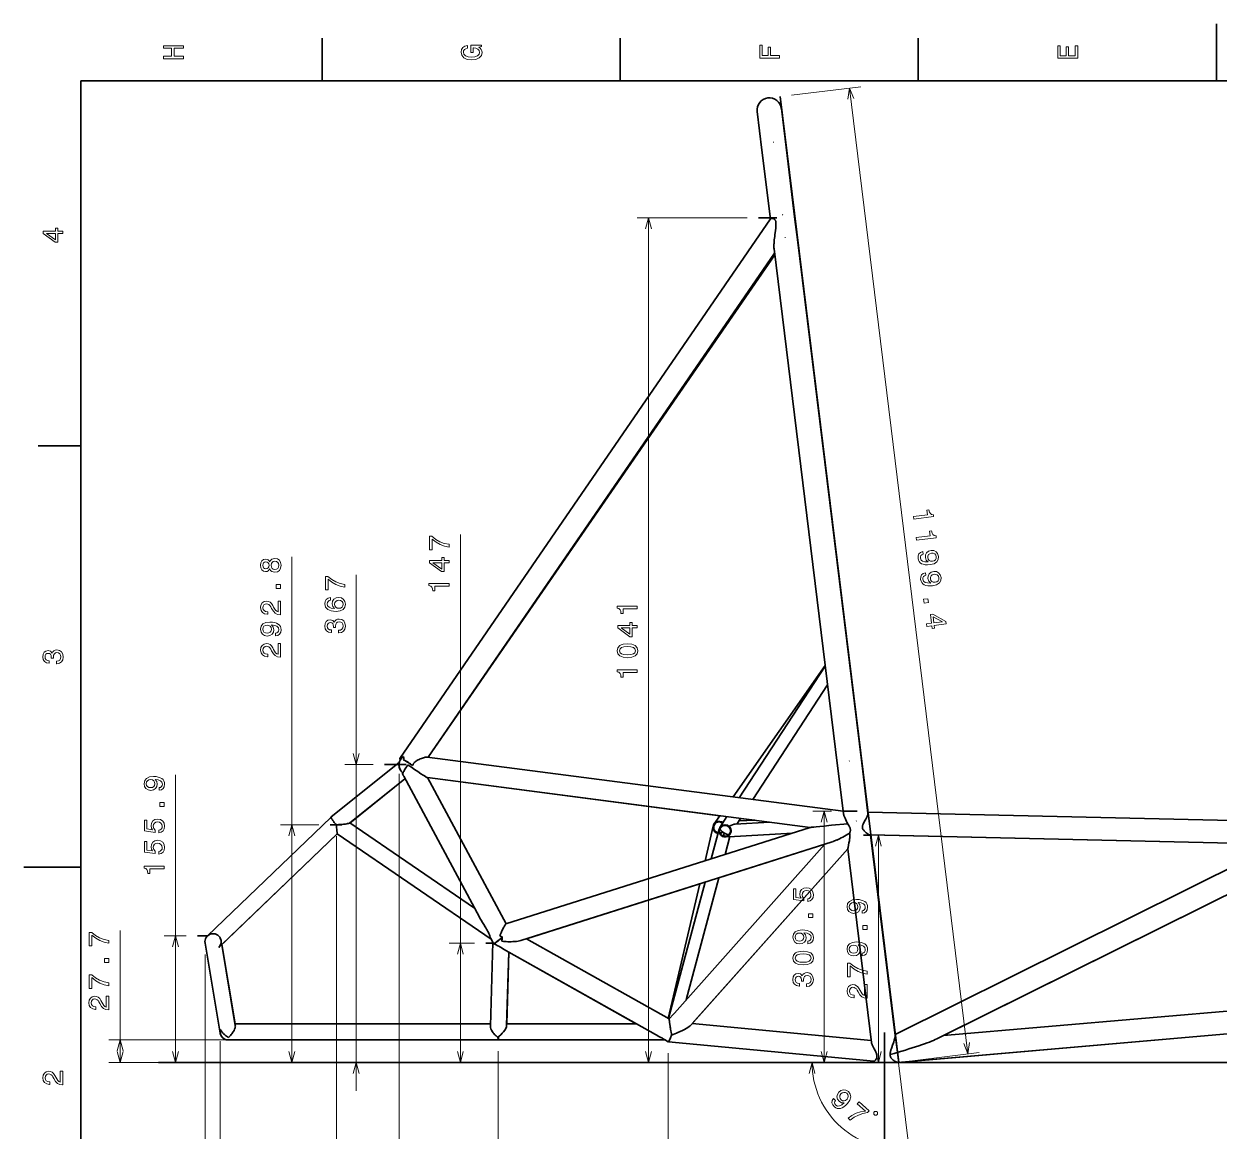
# Model space of a CAD drawing. Extents: x 0 to 420, y 0 to 297.
# Drawn here: x 0 to 210.5, y 102 to 297 of the extents above; entities that cross this region are included whole.
import ezdxf

# ---------------------------------------------------------------- set-up
doc = ezdxf.new("R2010")
doc.units = 0

msp = doc.modelspace()

# ---------------------------------------------------------------- linework, layer by layer
at = {"color": 7, "lineweight": 35, "ltscale": 0.25}
for p, q in [((210, 287), (210, 297)), ((10, 148.5), (0, 148.5))]:
    msp.add_line(p, q, dxfattribs=at)
at = {"color": 7, "lineweight": 35, "ltscale": 0.1875}
for p, q in [((52.5, 287), (52.5, 294.5)), ((105, 287), (105, 294.5)), ((157.5, 287), (157.5, 294.5)), ((10, 222.7), (2.5, 222.7))]:
    msp.add_line(p, q, dxfattribs=at)
at = {"color": 7, "lineweight": 35}
for p, q in [((410, 287), (10, 287)), ((10, 287), (10, 10)), ((154.06, 114.13), (133.17, 284.2)), ((131.49, 262.67), (66.2, 167.64)), ((136.22, 259.04), (147.54, 166.88)), ((147.54, 166.88), (136.22, 259.04)), ((143.29, 166.36), (132.11, 257.4)), ((132.2, 256.63), (71.21, 167.87)), ((132.24, 256.34), (71.21, 167.87)), ((141.12, 184.02), (124.88, 160.87)), ((125.99, 160.73), (141.13, 183.92)), ((128.35, 160.42), (141.53, 180.62)), ((144.27, 158.35), (71.02, 167.89)), ((80.21, 139.72), (66.88, 164.53)), ((138.47, 155.5), (71.05, 164.29)), ((122.57, 157.57), (71.06, 164.29)), ((71.06, 164.29), (84.91, 138.52)), ((84.91, 138.52), (71.06, 164.29)), ((228.04, 156.4), (148.61, 158.19)), ((54.04, 157.26), (32.32, 136.4)), ((79.36, 141.31), (57.42, 156.32)), ((55.18, 154.39), (34.3, 134.34)), ((55.18, 154.39), (34.84, 134.87)), ((55.18, 154.4), (82.3, 135.83)), ((82.3, 135.83), (55.18, 154.4)), ((84.89, 138.52), (138.48, 155.5)), ((221.96, 152.54), (149.01, 154.18)), ((149.1, 154.18), (153.41, 119.06)), ((153.43, 118.86), (149.1, 154.18)), ((220.81, 152.56), (149.1, 154.18)), ((87.49, 135.59), (142.37, 152.99)), ((114.58, 122.82), (141.04, 152.57)), ((117.47, 120.7), (145.08, 151.74)), ((145.08, 151.74), (117.7, 120.96)), ((149.27, 117.64), (145.08, 151.74)), ((220.81, 152.56), (153.41, 119.06)), ((228.57, 151.95), (160.9, 118.32)), ((228.55, 151.94), (161.96, 118.84)), ((119.01, 145.59), (88.5, 135.91)), ((119.01, 145.59), (113.47, 121.87)), ((119.95, 145.88), (113.54, 121.84)), ((122.38, 146.65), (116.63, 125.13)), ((113.62, 121.79), (88.5, 135.91)), ((111.21, 119.05), (84.49, 134.07)), ((85.39, 133.57), (107.84, 120.94)), ((253.08, 126.72), (161.96, 118.84)), ((255.21, 122.89), (153.91, 114.13)), ((255.02, 122.87), (154.01, 114.14)), ((37.18, 120.94), (82.17, 120.94)), ((107.84, 120.94), (85.02, 120.94)), ((117.7, 120.96), (149.23, 117.97)), ((35.97, 118.09), (83.55, 118.09)), ((35.97, 118.09), (83.55, 118.09)), ((112.92, 118.09), (83.55, 118.09)), ((112.92, 118.09), (83.55, 118.09)), ((151.56, 119.41), (151.56, 35.19)), ((149.67, 114.34), (113.49, 117.77)), ((113.49, 117.77), (149.7, 114.33)), ((23.69, 114.13), (375.36, 114.13))]:
    msp.add_line(p, q, dxfattribs=at)
at = {"color": 7, "lineweight": 13, "ltscale": 0.307494}
msp.add_line((135.16, 284.44), (147.37, 285.94), dxfattribs=at)
at = {"color": 7, "lineweight": 13}
for p, q in [((145.38, 285.7), (166.26, 115.63)), ((110, 114.13), (110, 262.84)), ((76.87, 114.13), (76.87, 207.07)), ((47.19, 114.13), (47.19, 203.18)), ((58.53, 109.13), (58.53, 200.01)), ((26.68, 114.13), (26.68, 164.78)), ((66.11, 164.95), (66.11, 68.46)), ((140.94, 114.13), (140.94, 158.35)), ((55.03, 153.98), (55.03, 58.14)), ((150.48, 114.13), (150.48, 154.12)), ((31.9, 133.14), (31.9, 35.01)), ((34.59, 117.89), (34.59, 47.78)), ((83.55, 116.09), (83.55, 80.58)), ((113.47, 115.78), (113.47, 92.58))]:
    msp.add_line(p, q, dxfattribs=at)
at = {"color": 7, "lineweight": 35, "ltscale": 0.170907}
msp.add_line((133.39, 282.1), (134.22, 275.32), dxfattribs=at)
at = {"color": 7, "lineweight": 35, "ltscale": 0.17091}
msp.add_line((133.39, 282.1), (134.22, 275.32), dxfattribs=at)
at = {"color": 7, "lineweight": 35, "ltscale": 0.170912}
msp.add_line((129.14, 281.58), (129.97, 274.79), dxfattribs=at)
at = {"color": 7, "lineweight": 35, "ltscale": 0.306524}
msp.add_line((131.46, 262.63), (129.97, 274.79), dxfattribs=at)
at = {"color": 7, "lineweight": 35, "ltscale": 0.321428}
msp.add_line((134.22, 275.32), (135.79, 262.56), dxfattribs=at)
at = {"color": 7, "lineweight": 35, "ltscale": 0.321431}
msp.add_line((135.79, 262.56), (134.22, 275.32), dxfattribs=at)
at = {"color": 7, "lineweight": 13, "ltscale": 0.4846}
msp.add_line((127.39, 262.84), (108, 262.84), dxfattribs=at)
at = {"color": 7, "lineweight": 35, "ltscale": 0.079953}
msp.add_line((132.58, 262.84), (129.39, 262.84), dxfattribs=at)
at = {"color": 7, "lineweight": 35, "ltscale": 0.088469}
msp.add_line((135.79, 262.56), (136.22, 259.04), dxfattribs=at)
at = {"color": 7, "lineweight": 35, "ltscale": 0.088466}
msp.add_line((136.22, 259.04), (135.79, 262.56), dxfattribs=at)
at = {"color": 7, "lineweight": 13, "ltscale": 0.001799}
msp.add_line((134.1, 259.37), (134.02, 259.36), dxfattribs=at)
at = {"color": 7, "lineweight": 35, "ltscale": 9.93727e-05}
msp.add_line((136.22, 259.04), (136.22, 259.05), dxfattribs=at)
at = {"color": 7, "lineweight": 35, "ltscale": 9.97556e-05}
msp.add_line((136.22, 259.04), (136.22, 259.04), dxfattribs=at)
at = {"color": 7, "lineweight": 35, "ltscale": 0.383907}
msp.add_line((54.13, 157.35), (66.11, 166.95), dxfattribs=at)
at = {"color": 7, "lineweight": 13, "ltscale": 0.124325}
msp.add_line((61.5, 166.56), (56.53, 166.56), dxfattribs=at)
at = {"color": 7, "lineweight": 35, "ltscale": 0.095051}
msp.add_line((63.5, 166.56), (67.3, 166.56), dxfattribs=at)
at = {"color": 7, "lineweight": 35, "ltscale": 0.001038}
msp.add_line((67.59, 166.51), (67.57, 166.47), dxfattribs=at)
at = {"color": 7, "lineweight": 35, "ltscale": 0.000968329}
msp.add_line((67.61, 166.54), (67.59, 166.51), dxfattribs=at)
at = {"color": 7, "lineweight": 35, "ltscale": 0.001889}
msp.add_line((67.61, 166.54), (67.68, 166.5), dxfattribs=at)
at = {"color": 7, "lineweight": 35, "ltscale": 0.000299945}
msp.add_line((68.49, 166.39), (68.48, 166.39), dxfattribs=at)
at = {"color": 7, "lineweight": 35, "ltscale": 0.000132319}
msp.add_line((68.49, 166.39), (68.49, 166.39), dxfattribs=at)
at = {"color": 7, "lineweight": 35, "ltscale": 9.96483e-05}
msp.add_line((143.29, 166.36), (143.29, 166.35), dxfattribs=at)
at = {"color": 7, "lineweight": 35, "ltscale": 0.21206}
msp.add_line((144.32, 157.94), (143.29, 166.36), dxfattribs=at)
at = {"color": 7, "lineweight": 13, "ltscale": 0.0018}
msp.add_line((145.41, 167.21), (145.34, 167.2), dxfattribs=at)
at = {"color": 7, "lineweight": 35, "ltscale": 9.93763e-05}
msp.add_line((147.54, 166.87), (147.54, 166.88), dxfattribs=at)
at = {"color": 7, "lineweight": 35, "ltscale": 0.218908}
msp.add_line((147.54, 166.88), (148.61, 158.19), dxfattribs=at)
at = {"color": 7, "lineweight": 35, "ltscale": 0.223467}
msp.add_line((148.63, 158.01), (147.54, 166.88), dxfattribs=at)
at = {"color": 7, "lineweight": 35, "ltscale": 0.312024}
msp.add_line((57.38, 156.28), (67.11, 164.09), dxfattribs=at)
at = {"color": 7, "lineweight": 35, "ltscale": 0.310583}
msp.add_line((67.11, 164.09), (57.42, 156.32), dxfattribs=at)
at = {"color": 7, "lineweight": 13, "ltscale": 0.082087}
msp.add_line((142.22, 158.35), (138.94, 158.35), dxfattribs=at)
at = {"color": 7, "lineweight": 35, "ltscale": 0.063643}
msp.add_line((144.22, 158.35), (146.77, 158.35), dxfattribs=at)
at = {"color": 7, "lineweight": 13, "ltscale": 0.168147}
msp.add_line((51.92, 155.96), (45.19, 155.96), dxfattribs=at)
at = {"color": 7, "lineweight": 35, "ltscale": 0.051471}
msp.add_line((53.92, 155.96), (55.98, 155.96), dxfattribs=at)
at = {"color": 7, "lineweight": 35, "ltscale": 0.003483}
msp.add_line((55.03, 155.98), (55.04, 155.84), dxfattribs=at)
at = {"color": 7, "lineweight": 35, "ltscale": 0.003765}
msp.add_line((55.04, 155.84), (55.05, 155.69), dxfattribs=at)
at = {"color": 7, "lineweight": 35, "ltscale": 0.044021}
msp.add_line((122.57, 157.57), (121.56, 156.13), dxfattribs=at)
at = {"color": 7, "lineweight": 35, "ltscale": 0.056992}
msp.add_line((122.58, 155.5), (123.82, 157.41), dxfattribs=at)
at = {"color": 7, "lineweight": 35, "ltscale": 0.151998}
msp.add_line((125.26, 156.09), (131.33, 156.43), dxfattribs=at)
at = {"color": 7, "lineweight": 35, "ltscale": 0.029851}
msp.add_line((125.53, 156.1), (126.18, 157.1), dxfattribs=at)
at = {"color": 7, "lineweight": 35, "ltscale": 0.070175}
msp.add_line((125.91, 156.69), (128.72, 156.77), dxfattribs=at)
at = {"color": 7, "lineweight": 35, "ltscale": 0.063926}
msp.add_line((128.72, 156.77), (126.18, 157.1), dxfattribs=at)
at = {"color": 7, "lineweight": 35, "ltscale": 0.157211}
msp.add_line((121.39, 155.75), (119.96, 149.63), dxfattribs=at)
at = {"color": 7, "lineweight": 35, "ltscale": 0.134793}
msp.add_line((122.44, 155.19), (121.05, 149.98), dxfattribs=at)
at = {"color": 7, "lineweight": 35, "ltscale": 0.014301}
msp.add_line((123.31, 154.55), (123.18, 153.99), dxfattribs=at)
at = {"color": 7, "lineweight": 35, "ltscale": 0.003898}
msp.add_line((123.29, 154.47), (123.44, 154.47), dxfattribs=at)
at = {"color": 7, "lineweight": 35, "ltscale": 0.081301}
msp.add_line((124.31, 153.89), (123.47, 150.74), dxfattribs=at)
at = {"color": 7, "lineweight": 35, "ltscale": 0.280505}
msp.add_line((124.16, 153.88), (135.36, 154.51), dxfattribs=at)
at = {"color": 7, "lineweight": 35, "ltscale": 0.028039}
msp.add_line((147.84, 154.12), (148.96, 154.12), dxfattribs=at)
at = {"color": 7, "lineweight": 35, "ltscale": 3.73918e-05}
msp.add_line((149.01, 154.18), (149.01, 154.18), dxfattribs=at)
at = {"color": 7, "lineweight": 35, "ltscale": 0.489379}
msp.add_line((141.04, 152.57), (122.38, 146.65), dxfattribs=at)
at = {"color": 5, "lineweight": 13}
for p, q in [((16.95, 114.13), (16.95, 137.33)), ((35.97, 118.09), (14.95, 118.09))]:
    msp.add_line(p, q, dxfattribs=at)
at = {"color": 7, "lineweight": 13, "ltscale": 0.096827}
msp.add_line((28.56, 136.4), (24.68, 136.4), dxfattribs=at)
at = {"color": 7, "lineweight": 35, "ltscale": 0.044102}
msp.add_line((32.32, 136.4), (30.56, 136.4), dxfattribs=at)
at = {"color": 7, "lineweight": 35, "ltscale": 0.401931}
msp.add_line((34.56, 119.28), (31.9, 135.14), dxfattribs=at)
at = {"color": 7, "lineweight": 35, "ltscale": 0.35289}
msp.add_line((37.18, 120.94), (34.84, 134.87), dxfattribs=at)
at = {"color": 7, "lineweight": 35, "ltscale": 0.360619}
msp.add_line((37.23, 120.64), (34.84, 134.87), dxfattribs=at)
at = {"color": 7, "lineweight": 13, "ltscale": 0.112431}
msp.add_line((79.36, 135.13), (74.87, 135.13), dxfattribs=at)
at = {"color": 7, "lineweight": 35, "ltscale": 0.030371}
msp.add_line((82.58, 135.13), (81.36, 135.13), dxfattribs=at)
at = {"color": 7, "lineweight": 35, "ltscale": 0.370353}
msp.add_line((82.15, 120.51), (82.58, 135.32), dxfattribs=at)
at = {"color": 7, "lineweight": 35, "ltscale": 0.023851}
msp.add_line((82.71, 135.08), (82.25, 135.92), dxfattribs=at)
at = {"color": 7, "lineweight": 35, "ltscale": 0.013108}
msp.add_line((83.18, 134.81), (82.72, 135.07), dxfattribs=at)
at = {"color": 7, "lineweight": 35, "ltscale": 0.001404}
msp.add_line((83.81, 136.41), (83.86, 136.39), dxfattribs=at)
at = {"color": 7, "lineweight": 35, "ltscale": 0.324082}
msp.add_line((85.01, 120.61), (85.39, 133.57), dxfattribs=at)
at = {"color": 7, "lineweight": 35, "ltscale": 0.315679}
msp.add_line((85.39, 133.57), (85.02, 120.94), dxfattribs=at)
at = {"color": 7, "lineweight": 35, "ltscale": 0.000312501}
msp.add_line((113.65, 121.78), (113.65, 121.79), dxfattribs=at)
at = {"color": 7, "lineweight": 35, "ltscale": 0.0003071}
msp.add_line((113.65, 121.79), (113.65, 121.78), dxfattribs=at)
at = {"color": 7, "lineweight": 35, "ltscale": 0.000235368}
msp.add_line((35.98, 118.09), (35.97, 118.09), dxfattribs=at)
at = {"color": 7, "lineweight": 35, "ltscale": 0.018328}
msp.add_line((113.47, 117.78), (112.83, 118.14), dxfattribs=at)
at = {"color": 7, "lineweight": 35, "ltscale": 0.015835}
msp.add_line((112.92, 118.09), (113.47, 117.78), dxfattribs=at)
at = {"color": 7, "lineweight": 35, "ltscale": 0.124318}
msp.add_line((153.41, 119.06), (154.06, 114.13), dxfattribs=at)
at = {"color": 8, "lineweight": 13, "ltscale": 0.499887}
msp.add_line((153.68, 116.88), (156.12, 97.03), dxfattribs=at)
at = {"color": 7, "lineweight": 13, "ltscale": 0.307495}
msp.add_line((156.04, 114.37), (168.25, 115.87), dxfattribs=at)
at = {"color": 5, "lineweight": 13, "ltscale": 0.218684}
msp.add_line((23.69, 114.13), (14.95, 114.13), dxfattribs=at)
at = {"color": 7, "lineweight": 35, "ltscale": 4.5935e-05}
msp.add_line((153.91, 114.13), (153.91, 114.13), dxfattribs=at)
at = {"color": 7, "lineweight": 13}
for points in [[(28.08, 290.83), (28.08, 291.3), (26.44, 291.3), (26.44, 292.7), (28.08, 292.7), (28.08, 293.16), (24.58, 293.16), (24.58, 292.7), (26.01, 292.7), (26.01, 291.3), (24.58, 291.3), (24.58, 290.83)], [(80.11, 292.92), (80.58, 293.01), (80.58, 293.26), (78.69, 293.26), (78.69, 291.98), (79.12, 291.98), (79.12, 292.77), (79.15, 292.77), (79.61, 292.71), (79.96, 292.55), (80.17, 292.3), (80.25, 291.99), (80.15, 291.65), (79.88, 291.38), (79.43, 291.21), (78.82, 291.15), (78.21, 291.21), (77.76, 291.38), (77.49, 291.65), (77.39, 292.02), (77.44, 292.27), (77.58, 292.48), (77.82, 292.63), (78.14, 292.72), (78.14, 293.22), (77.65, 293.08), (77.29, 292.84), (77.07, 292.49), (76.99, 292.05), (77.11, 291.48), (77.48, 291.04), (78.06, 290.76), (78.83, 290.67), (79.61, 290.76), (80.19, 291.04), (80.56, 291.45), (80.68, 291.96), (80.64, 292.25), (80.54, 292.51), (80.36, 292.73)], [(133.08, 290.97), (133.08, 291.44), (131.47, 291.44), (131.47, 292.91), (131.06, 292.91), (131.06, 291.44), (130.01, 291.44), (130.01, 293.25), (129.58, 293.25), (129.58, 290.97)], [(185.58, 290.94), (185.58, 293.16), (185.16, 293.16), (185.16, 291.4), (183.97, 291.4), (183.97, 292.97), (183.56, 292.97), (183.56, 291.4), (182.51, 291.4), (182.51, 293.12), (182.08, 293.12), (182.08, 290.94)], [(6.83, 260.08), (6.83, 260.53), (5.97, 260.53), (5.97, 261.03), (5.56, 261.03), (5.56, 260.53), (3.41, 260.53), (3.41, 260.07), (5.52, 258.54), (5.97, 258.54), (5.97, 260.08)], [(5.56, 258.96), (3.99, 260.08), (5.56, 260.08)], [(156.66, 210.27), (156.72, 209.81), (160.21, 210.24), (160.17, 210.58), (159.86, 210.63), (159.63, 210.79), (159.47, 211.05), (159.39, 211.43), (159.03, 211.38), (159.13, 210.57)], [(74.87, 204.85), (74.87, 205.36), (74.03, 205.52), (73.26, 205.82), (72.54, 206.23), (71.86, 206.77), (71.44, 206.77), (71.44, 204.37), (71.9, 204.37), (71.9, 206.29), (72.58, 205.73), (73.29, 205.31), (74.05, 205.02)], [(157.11, 206.56), (157.17, 206.1), (160.67, 206.53), (160.63, 206.87), (160.31, 206.93), (160.08, 207.08), (159.93, 207.34), (159.84, 207.72), (159.49, 207.67), (159.59, 206.86)], [(158.29, 204.07), (157.91, 203.94), (157.63, 203.69), (157.48, 203.33), (157.47, 202.87), (157.54, 202.58), (157.66, 202.32), (157.84, 202.12), (158.09, 201.95), (158.38, 201.84), (158.73, 201.77), (159.13, 201.75), (159.59, 201.78), (160.28, 201.95), (160.77, 202.26), (161.03, 202.69), (161.07, 203.24), (160.92, 203.72), (160.64, 204.06), (160.24, 204.26), (159.76, 204.28), (159.29, 204.14), (158.96, 203.86), (158.77, 203.48), (158.75, 203.03), (158.9, 202.57), (159.23, 202.25), (158.67, 202.26), (158.25, 202.37), (157.99, 202.59), (157.87, 202.91), (157.88, 203.18), (157.96, 203.38), (158.12, 203.53), (158.35, 203.61)], [(43.31, 201.03), (43.45, 200.77), (43.65, 200.6), (43.89, 200.49), (44.19, 200.45), (44.64, 200.53), (44.99, 200.76), (45.21, 201.14), (45.3, 201.66), (45.21, 202.17), (44.99, 202.55), (44.64, 202.78), (44.19, 202.86), (43.89, 202.82), (43.65, 202.72), (43.45, 202.54), (43.31, 202.28), (43.19, 202.48), (43.02, 202.63), (42.82, 202.71), (42.57, 202.74), (42.21, 202.66), (41.93, 202.45), (41.74, 202.11), (41.67, 201.66), (41.74, 201.2), (41.93, 200.86), (42.21, 200.64), (42.57, 200.57), (42.82, 200.59), (43.02, 200.68)], [(42.61, 201.05), (42.39, 201.09), (42.22, 201.21), (42.11, 201.4), (42.07, 201.66), (42.11, 201.91), (42.22, 202.1), (42.39, 202.22), (42.61, 202.27), (42.84, 202.22), (43.02, 202.1), (43.13, 201.91), (43.17, 201.66), (43.13, 201.4), (43.02, 201.21), (42.84, 201.09)], [(44.18, 200.94), (43.91, 200.98), (43.71, 201.13), (43.58, 201.35), (43.54, 201.66), (43.58, 201.96), (43.71, 202.18), (43.91, 202.33), (44.18, 202.38), (44.47, 202.33), (44.69, 202.18), (44.83, 201.96), (44.87, 201.66), (44.83, 201.35), (44.69, 201.13), (44.47, 200.98)], [(74.87, 202.09), (74.87, 202.54), (74, 202.54), (74, 203.04), (73.59, 203.04), (73.59, 202.54), (71.44, 202.54), (71.44, 202.09), (73.55, 200.55), (74, 200.55), (74, 202.09)], [(73.59, 200.98), (72.03, 202.09), (73.59, 202.09)], [(159.83, 203.79), (160.14, 203.78), (160.41, 203.67), (160.59, 203.47), (160.68, 203.19), (160.66, 202.89), (160.53, 202.65), (160.31, 202.48), (160.01, 202.38), (159.68, 202.4), (159.43, 202.51), (159.26, 202.72), (159.17, 203.02), (159.19, 203.3), (159.3, 203.54), (159.52, 203.71)], [(158.75, 200.36), (158.36, 200.24), (158.08, 199.98), (157.94, 199.62), (157.92, 199.16), (157.99, 198.87), (158.12, 198.62), (158.3, 198.41), (158.54, 198.25), (158.84, 198.13), (159.19, 198.06), (159.59, 198.04), (160.04, 198.07), (160.74, 198.25), (161.22, 198.55), (161.48, 198.98), (161.53, 199.53), (161.38, 200.01), (161.09, 200.35), (160.69, 200.55), (160.22, 200.57), (159.75, 200.43), (159.41, 200.15), (159.22, 199.77), (159.2, 199.32), (159.36, 198.86), (159.69, 198.54), (159.12, 198.55), (158.71, 198.66), (158.44, 198.88), (158.33, 199.21), (158.33, 199.47), (158.42, 199.67), (158.58, 199.82), (158.81, 199.9)], [(160.28, 200.09), (160.6, 200.07), (160.86, 199.96), (161.04, 199.76), (161.13, 199.48), (161.12, 199.18), (160.99, 198.94), (160.76, 198.77), (160.46, 198.67), (160.14, 198.69), (159.89, 198.8), (159.71, 199.01), (159.63, 199.31), (159.64, 199.6), (159.76, 199.83), (159.97, 200)], [(45.19, 197.57), (45.19, 198.27), (44.44, 198.27), (44.44, 197.57)], [(56.53, 197.8), (56.53, 198.31), (55.69, 198.47), (54.92, 198.76), (54.2, 199.18), (53.52, 199.72), (53.1, 199.72), (53.1, 197.32), (53.56, 197.32), (53.56, 199.23), (54.24, 198.68), (54.95, 198.26), (55.71, 197.97)], [(74.87, 197.99), (74.87, 198.45), (71.34, 198.45), (71.34, 198.1), (71.65, 198.01), (71.85, 197.83), (71.98, 197.55), (72.02, 197.17), (72.37, 197.17), (72.37, 197.99)], [(53.97, 195.97), (53.56, 195.88), (53.26, 195.65), (53.07, 195.31), (53, 194.87), (53.04, 194.57), (53.13, 194.31), (53.29, 194.09), (53.51, 193.89), (53.79, 193.74), (54.12, 193.63), (54.52, 193.56), (54.97, 193.54), (55.69, 193.62), (56.21, 193.87), (56.52, 194.27), (56.63, 194.81), (56.54, 195.3), (56.3, 195.67), (55.93, 195.92), (55.45, 196), (54.97, 195.92), (54.6, 195.68), (54.37, 195.33), (54.29, 194.88), (54.39, 194.4), (54.68, 194.04), (54.12, 194.12), (53.73, 194.28), (53.49, 194.53), (53.41, 194.87), (53.45, 195.12), (53.56, 195.32), (53.73, 195.44), (53.97, 195.51)], [(158.45, 195.69), (158.53, 195), (159.28, 195.09), (159.2, 195.78)], [(45.19, 192.95), (45.19, 195.36), (44.76, 195.36), (44.76, 193.46), (44.52, 193.57), (44.33, 193.75), (43.97, 194.31), (43.82, 194.6), (43.6, 194.94), (43.35, 195.17), (43.05, 195.31), (42.71, 195.36), (42.29, 195.27), (41.96, 195.04), (41.75, 194.67), (41.67, 194.21), (41.76, 193.72), (41.99, 193.35), (42.37, 193.12), (42.87, 193.04), (42.94, 193.04), (42.94, 193.49), (42.9, 193.49), (42.56, 193.54), (42.31, 193.68), (42.14, 193.89), (42.09, 194.18), (42.14, 194.47), (42.26, 194.69), (42.46, 194.83), (42.71, 194.88), (42.94, 194.85), (43.14, 194.75), (43.31, 194.59), (43.46, 194.37), (43.62, 194.07), (43.93, 193.58), (44.27, 193.23), (44.67, 193.02), (45.18, 192.95)], [(55.46, 195.51), (55.77, 195.46), (56.02, 195.32), (56.18, 195.09), (56.23, 194.81), (56.18, 194.51), (56.02, 194.28), (55.78, 194.14), (55.46, 194.09), (55.15, 194.14), (54.91, 194.28), (54.76, 194.51), (54.7, 194.83), (54.76, 195.1), (54.91, 195.32), (55.14, 195.46)], [(108, 194), (108, 194.46), (104.48, 194.46), (104.48, 194.12), (104.78, 194.03), (104.99, 193.84), (105.11, 193.57), (105.15, 193.18), (105.51, 193.18), (105.51, 194)], [(44.33, 189.24), (44.73, 189.31), (45.03, 189.53), (45.23, 189.87), (45.3, 190.33), (45.26, 190.63), (45.17, 190.89), (45.01, 191.12), (44.79, 191.31), (44.51, 191.46), (44.17, 191.57), (43.78, 191.64), (43.32, 191.66), (42.61, 191.58), (42.09, 191.33), (41.78, 190.94), (41.67, 190.4), (41.76, 189.9), (42, 189.53), (42.38, 189.29), (42.84, 189.21), (43.33, 189.29), (43.7, 189.53), (43.93, 189.88), (44, 190.33), (43.91, 190.8), (43.62, 191.16), (44.18, 191.08), (44.57, 190.92), (44.81, 190.67), (44.89, 190.33), (44.85, 190.07), (44.74, 189.88), (44.56, 189.75), (44.33, 189.7)], [(55.43, 189.75), (55.46, 189.75), (55.95, 189.83), (56.31, 190.07), (56.54, 190.44), (56.63, 190.94), (56.54, 191.46), (56.32, 191.86), (55.97, 192.11), (55.51, 192.2), (55.21, 192.16), (54.97, 192.05), (54.79, 191.87), (54.65, 191.63), (54.38, 191.95), (53.94, 192.07), (53.55, 191.99), (53.25, 191.78), (53.07, 191.42), (53, 190.94), (53.08, 190.49), (53.3, 190.14), (53.66, 189.91), (54.12, 189.83), (54.16, 189.83), (54.16, 190.28), (53.84, 190.32), (53.61, 190.46), (53.46, 190.67), (53.41, 190.96), (53.45, 191.23), (53.56, 191.42), (53.73, 191.53), (53.96, 191.58), (54.21, 191.53), (54.38, 191.41), (54.48, 191.2), (54.51, 190.91), (54.5, 190.72), (54.9, 190.72), (54.89, 190.96), (54.94, 191.28), (55.06, 191.52), (55.25, 191.66), (55.51, 191.71), (55.8, 191.66), (56.02, 191.51), (56.16, 191.28), (56.2, 190.97), (56.15, 190.65), (56, 190.42), (55.76, 190.27), (55.43, 190.22)], [(108, 190.63), (108, 191.09), (107.13, 191.09), (107.13, 191.59), (106.73, 191.59), (106.73, 191.09), (104.58, 191.09), (104.58, 190.63), (106.69, 189.09), (107.13, 189.09), (107.13, 190.63)], [(158.98, 191.36), (159.04, 190.91), (159.9, 191.02), (159.96, 190.52), (160.36, 190.57), (160.3, 191.07), (162.44, 191.33), (162.38, 191.78), (160.09, 193.05), (159.65, 192.99), (159.84, 191.47)], [(160.11, 192.62), (161.8, 191.71), (160.24, 191.52)], [(42.84, 189.7), (42.53, 189.75), (42.28, 189.89), (42.12, 190.11), (42.07, 190.4), (42.12, 190.7), (42.28, 190.92), (42.52, 191.06), (42.83, 191.12), (43.15, 191.06), (43.39, 190.92), (43.54, 190.69), (43.59, 190.38), (43.54, 190.11), (43.39, 189.89), (43.16, 189.75)], [(106.73, 189.52), (105.16, 190.63), (106.73, 190.63)], [(45.19, 185.48), (45.19, 187.89), (44.76, 187.89), (44.76, 185.99), (44.52, 186.09), (44.33, 186.27), (43.97, 186.83), (43.82, 187.13), (43.6, 187.46), (43.35, 187.7), (43.05, 187.84), (42.71, 187.89), (42.29, 187.8), (41.96, 187.57), (41.75, 187.2), (41.67, 186.73), (41.76, 186.25), (41.99, 185.88), (42.37, 185.64), (42.87, 185.56), (42.94, 185.56), (42.94, 186.02), (42.9, 186.02), (42.56, 186.07), (42.31, 186.2), (42.14, 186.42), (42.09, 186.71), (42.14, 187), (42.26, 187.22), (42.46, 187.36), (42.71, 187.41), (42.94, 187.37), (43.14, 187.28), (43.31, 187.12), (43.46, 186.89), (43.62, 186.6), (43.93, 186.1), (44.27, 185.76), (44.67, 185.55), (45.18, 185.48)], [(106.29, 185.4), (107.08, 185.48), (107.65, 185.72), (107.99, 186.09), (108.1, 186.62), (107.99, 187.14), (107.65, 187.52), (107.08, 187.75), (106.29, 187.83), (105.51, 187.75), (105.19, 187.65), (104.94, 187.52), (104.59, 187.14), (104.48, 186.62), (104.59, 186.09), (104.94, 185.72), (105.51, 185.48)], [(106.29, 185.89), (105.68, 185.93), (105.24, 186.05), (104.99, 186.28), (104.9, 186.62), (104.99, 186.95), (105.24, 187.18), (105.68, 187.3), (106.29, 187.34), (106.91, 187.3), (107.35, 187.18), (107.6, 186.95), (107.69, 186.62), (107.6, 186.28), (107.35, 186.05), (106.91, 185.93)], [(5.73, 184.33), (5.77, 184.33), (6.25, 184.41), (6.62, 184.65), (6.85, 185.02), (6.93, 185.51), (6.85, 186.04), (6.63, 186.43), (6.27, 186.68), (5.82, 186.78), (5.52, 186.73), (5.28, 186.62), (5.09, 186.44), (4.96, 186.2), (4.68, 186.53), (4.25, 186.64), (3.86, 186.57), (3.56, 186.35), (3.37, 186), (3.31, 185.51), (3.39, 185.06), (3.61, 184.71), (3.96, 184.49), (4.43, 184.41), (4.47, 184.41), (4.47, 184.86), (4.15, 184.9), (3.91, 185.03), (3.77, 185.24), (3.72, 185.54), (3.76, 185.8), (3.87, 185.99), (4.04, 186.11), (4.27, 186.15), (4.52, 186.11), (4.68, 185.99), (4.79, 185.78), (4.82, 185.49), (4.81, 185.29), (5.21, 185.29), (5.2, 185.54), (5.24, 185.86), (5.37, 186.09), (5.56, 186.24), (5.82, 186.29), (6.11, 186.23), (6.33, 186.08), (6.47, 185.85), (6.51, 185.54), (6.46, 185.23), (6.31, 184.99), (6.07, 184.85), (5.73, 184.79)], [(108, 182.79), (108, 183.25), (104.48, 183.25), (104.48, 182.91), (104.78, 182.82), (104.99, 182.64), (105.11, 182.36), (105.15, 181.97), (105.51, 181.97), (105.51, 182.79)], [(23.82, 162.05), (24.21, 162.12), (24.52, 162.34), (24.71, 162.68), (24.78, 163.14), (24.75, 163.43), (24.66, 163.7), (24.5, 163.93), (24.28, 164.12), (24, 164.27), (23.66, 164.38), (23.27, 164.45), (22.81, 164.47), (22.1, 164.39), (21.58, 164.14), (21.27, 163.75), (21.16, 163.21), (21.25, 162.71), (21.49, 162.34), (21.86, 162.1), (22.33, 162.02), (22.82, 162.1), (23.19, 162.34), (23.42, 162.69), (23.49, 163.14), (23.4, 163.61), (23.11, 163.97), (23.66, 163.89), (24.06, 163.73), (24.3, 163.48), (24.38, 163.14), (24.34, 162.88), (24.23, 162.69), (24.05, 162.56), (23.82, 162.51)], [(22.33, 162.51), (22.02, 162.56), (21.77, 162.7), (21.61, 162.92), (21.56, 163.21), (21.61, 163.51), (21.77, 163.73), (22.01, 163.87), (22.32, 163.93), (22.64, 163.87), (22.88, 163.73), (23.02, 163.5), (23.07, 163.19), (23.02, 162.92), (22.88, 162.7), (22.65, 162.56)], [(24.68, 159.17), (24.68, 159.87), (23.93, 159.87), (23.93, 159.17)], [(23.77, 154.54), (24.18, 154.65), (24.51, 154.89), (24.71, 155.26), (24.78, 155.72), (24.69, 156.23), (24.45, 156.63), (24.05, 156.88), (23.55, 156.98), (23.08, 156.89), (22.71, 156.65), (22.47, 156.27), (22.39, 155.78), (22.45, 155.4), (22.62, 155.11), (21.67, 155.25), (21.67, 156.78), (21.26, 156.78), (21.26, 154.91), (23.12, 154.64), (23.12, 155.04), (22.88, 155.33), (22.79, 155.71), (22.85, 156.03), (23.01, 156.28), (23.26, 156.43), (23.57, 156.49), (23.89, 156.43), (24.14, 156.27), (24.3, 156.02), (24.35, 155.71), (24.32, 155.44), (24.2, 155.23), (24.02, 155.08), (23.77, 155)], [(23.77, 150.8), (24.18, 150.91), (24.51, 151.16), (24.71, 151.52), (24.78, 151.98), (24.69, 152.49), (24.45, 152.89), (24.05, 153.14), (23.55, 153.24), (23.08, 153.15), (22.71, 152.91), (22.47, 152.53), (22.39, 152.05), (22.45, 151.67), (22.62, 151.37), (21.67, 151.52), (21.67, 153.05), (21.26, 153.05), (21.26, 151.18), (23.12, 150.9), (23.12, 151.3), (22.88, 151.6), (22.79, 151.97), (22.85, 152.29), (23.01, 152.54), (23.26, 152.7), (23.57, 152.75), (23.89, 152.7), (24.14, 152.53), (24.3, 152.29), (24.35, 151.97), (24.32, 151.7), (24.2, 151.5), (24.02, 151.34), (23.77, 151.27)], [(24.68, 148.22), (24.68, 148.68), (21.16, 148.68), (21.16, 148.34), (21.47, 148.25), (21.67, 148.07), (21.79, 147.79), (21.83, 147.41), (22.19, 147.41), (22.19, 148.22)], [(138.03, 142.46), (138.44, 142.57), (138.76, 142.82), (138.97, 143.18), (139.04, 143.65), (138.95, 144.16), (138.7, 144.55), (138.31, 144.81), (137.81, 144.9), (137.34, 144.82), (136.97, 144.57), (136.73, 144.2), (136.65, 143.71), (136.71, 143.33), (136.87, 143.04), (135.93, 143.18), (135.93, 144.71), (135.52, 144.71), (135.52, 142.84), (137.37, 142.56), (137.37, 142.97), (137.14, 143.26), (137.05, 143.63), (137.11, 143.95), (137.27, 144.2), (137.51, 144.36), (137.83, 144.41), (138.15, 144.36), (138.4, 144.2), (138.55, 143.95), (138.61, 143.63), (138.57, 143.36), (138.46, 143.16), (138.28, 143.01), (138.03, 142.93)], [(147.61, 140.39), (148.01, 140.46), (148.32, 140.68), (148.51, 141.02), (148.58, 141.48), (148.55, 141.77), (148.46, 142.04), (148.3, 142.27), (148.08, 142.46), (147.8, 142.61), (147.46, 142.72), (147.07, 142.79), (146.61, 142.81), (145.9, 142.73), (145.38, 142.48), (145.07, 142.09), (144.96, 141.55), (145.05, 141.05), (145.29, 140.68), (145.66, 140.44), (146.13, 140.36), (146.62, 140.44), (146.98, 140.67), (147.22, 141.03), (147.29, 141.48), (147.2, 141.95), (146.9, 142.31), (147.46, 142.23), (147.86, 142.07), (148.1, 141.82), (148.17, 141.48), (148.14, 141.22), (148.03, 141.03), (147.85, 140.9), (147.61, 140.85)], [(146.13, 140.85), (145.81, 140.9), (145.57, 141.04), (145.41, 141.26), (145.36, 141.55), (145.41, 141.84), (145.57, 142.07), (145.81, 142.21), (146.12, 142.27), (146.44, 142.21), (146.68, 142.07), (146.82, 141.84), (146.87, 141.53), (146.82, 141.25), (146.68, 141.04), (146.44, 140.9)], [(138.94, 139.63), (138.94, 140.32), (138.19, 140.32), (138.19, 139.63)], [(138.07, 135.03), (138.47, 135.11), (138.78, 135.32), (138.97, 135.67), (139.04, 136.12), (139.01, 136.42), (138.92, 136.68), (138.76, 136.91), (138.54, 137.1), (138.26, 137.25), (137.92, 137.37), (137.52, 137.43), (137.07, 137.46), (136.36, 137.37), (135.84, 137.12), (135.53, 136.73), (135.42, 136.19), (135.51, 135.7), (135.75, 135.32), (136.12, 135.08), (136.59, 135), (137.07, 135.08), (137.44, 135.32), (137.68, 135.67), (137.75, 136.12), (137.65, 136.59), (137.36, 136.95), (137.92, 136.87), (138.32, 136.71), (138.56, 136.46), (138.63, 136.12), (138.6, 135.86), (138.49, 135.67), (138.31, 135.54), (138.07, 135.49)], [(136.59, 135.49), (136.27, 135.54), (136.03, 135.68), (135.87, 135.9), (135.81, 136.19), (135.87, 136.49), (136.03, 136.71), (136.27, 136.86), (136.58, 136.91), (136.9, 136.86), (137.14, 136.71), (137.28, 136.48), (137.33, 136.17), (137.28, 135.9), (137.14, 135.68), (136.9, 135.54)], [(148.48, 137.51), (148.48, 138.21), (147.73, 138.21), (147.73, 137.51)], [(147.61, 132.92), (148.01, 132.99), (148.32, 133.21), (148.51, 133.55), (148.58, 134), (148.55, 134.3), (148.46, 134.57), (148.3, 134.8), (148.08, 134.99), (147.8, 135.14), (147.46, 135.25), (147.07, 135.32), (146.61, 135.34), (145.9, 135.26), (145.38, 135.01), (145.07, 134.61), (144.96, 134.08), (145.05, 133.58), (145.29, 133.21), (145.66, 132.97), (146.13, 132.89), (146.62, 132.97), (146.98, 133.2), (147.22, 133.56), (147.29, 134), (147.2, 134.48), (146.9, 134.84), (147.46, 134.76), (147.86, 134.59), (148.1, 134.35), (148.17, 134.01), (148.14, 133.75), (148.03, 133.56), (147.85, 133.43), (147.61, 133.38)], [(146.13, 133.37), (145.81, 133.42), (145.57, 133.57), (145.41, 133.79), (145.36, 134.08), (145.41, 134.37), (145.57, 134.6), (145.81, 134.74), (146.12, 134.8), (146.44, 134.74), (146.68, 134.6), (146.82, 134.37), (146.87, 134.06), (146.82, 133.78), (146.68, 133.57), (146.44, 133.42)], [(137.23, 131.29), (138.02, 131.36), (138.59, 131.6), (138.93, 131.98), (139.04, 132.5), (138.93, 133.02), (138.59, 133.4), (138.02, 133.63), (137.23, 133.71), (136.44, 133.63), (136.13, 133.54), (135.87, 133.4), (135.53, 133.02), (135.42, 132.5), (135.53, 131.98), (135.88, 131.6), (136.44, 131.36)], [(137.23, 131.77), (136.62, 131.81), (136.18, 131.94), (135.93, 132.17), (135.83, 132.5), (135.93, 132.84), (136.18, 133.06), (136.62, 133.19), (137.23, 133.23), (137.85, 133.19), (138.29, 133.06), (138.54, 132.84), (138.63, 132.5), (138.54, 132.17), (138.29, 131.94), (137.85, 131.81)], [(148.48, 129.69), (148.48, 130.2), (147.65, 130.36), (146.87, 130.66), (146.15, 131.07), (145.48, 131.61), (145.06, 131.61), (145.06, 129.21), (145.52, 129.21), (145.52, 131.13), (146.2, 130.57), (146.91, 130.15), (147.67, 129.86)], [(137.84, 127.5), (137.88, 127.5), (138.36, 127.58), (138.72, 127.82), (138.96, 128.19), (139.04, 128.68), (138.96, 129.21), (138.73, 129.6), (138.38, 129.85), (137.93, 129.94), (137.63, 129.9), (137.39, 129.79), (137.2, 129.61), (137.06, 129.37), (136.79, 129.7), (136.36, 129.81), (135.97, 129.74), (135.67, 129.52), (135.48, 129.17), (135.42, 128.68), (135.5, 128.23), (135.72, 127.88), (136.07, 127.65), (136.54, 127.58), (136.58, 127.58), (136.58, 128.03), (136.25, 128.07), (136.02, 128.2), (135.88, 128.41), (135.83, 128.71), (135.87, 128.97), (135.98, 129.16), (136.15, 129.28), (136.38, 129.32), (136.63, 129.28), (136.79, 129.16), (136.89, 128.94), (136.92, 128.66), (136.92, 128.46), (137.32, 128.46), (137.31, 128.71), (137.35, 129.03), (137.47, 129.26), (137.67, 129.4), (137.93, 129.45), (138.22, 129.4), (138.44, 129.25), (138.57, 129.02), (138.62, 128.71), (138.57, 128.4), (138.42, 128.16), (138.17, 128.02), (137.84, 127.96)], [(148.48, 125.42), (148.48, 127.83), (148.05, 127.83), (148.05, 125.93), (147.81, 126.03), (147.61, 126.21), (147.26, 126.77), (147.11, 127.07), (146.89, 127.41), (146.64, 127.64), (146.34, 127.78), (146, 127.83), (145.58, 127.74), (145.24, 127.51), (145.03, 127.14), (144.96, 126.67), (145.04, 126.19), (145.28, 125.82), (145.66, 125.58), (146.16, 125.5), (146.23, 125.5), (146.23, 125.96), (146.19, 125.96), (145.84, 126.01), (145.59, 126.14), (145.43, 126.36), (145.38, 126.65), (145.43, 126.94), (145.55, 127.16), (145.75, 127.3), (146, 127.35), (146.23, 127.31), (146.42, 127.22), (146.6, 127.06), (146.75, 126.84), (146.91, 126.54), (147.22, 126.04), (147.55, 125.7), (147.96, 125.49), (148.47, 125.42)], [(6.83, 110.17), (6.83, 112.58), (6.4, 112.58), (6.4, 110.67), (6.16, 110.78), (5.97, 110.96), (5.61, 111.52), (5.46, 111.82), (5.24, 112.15), (4.99, 112.39), (4.69, 112.52), (4.35, 112.58), (3.93, 112.49), (3.6, 112.25), (3.38, 111.89), (3.31, 111.42), (3.39, 110.94), (3.63, 110.57), (4.01, 110.33), (4.51, 110.25), (4.58, 110.25), (4.58, 110.71), (4.54, 110.71), (4.2, 110.75), (3.94, 110.89), (3.78, 111.11), (3.73, 111.39), (3.78, 111.69), (3.9, 111.9), (4.1, 112.05), (4.35, 112.1), (4.58, 112.06), (4.78, 111.96), (4.95, 111.8), (5.1, 111.58), (5.26, 111.28), (5.57, 110.79), (5.91, 110.44), (6.31, 110.24), (6.82, 110.17)]]:
    msp.add_lwpolyline(points, close=True, dxfattribs=at)
for points in [[(146.13, 283.84), (145.38, 285.7), (145.1, 283.72)], [(110.52, 260.91), (110, 262.84), (109.48, 260.91)], [(58.01, 168.5), (58.53, 166.56), (59.04, 168.5)], [(141.46, 156.42), (140.94, 158.35), (140.42, 156.42)], [(47.71, 154.02), (47.19, 155.96), (46.68, 154.02)], [(151, 152.19), (150.48, 154.12), (149.96, 152.19)], [(27.2, 134.47), (26.68, 136.4), (26.17, 134.47)], [(77.38, 133.19), (76.87, 135.13), (76.35, 133.19)], [(26.17, 116.06), (26.68, 114.13), (27.2, 116.06)], [(46.68, 116.06), (47.19, 114.13), (47.71, 116.06)], [(76.35, 116.06), (76.87, 114.13), (77.38, 116.06)], [(109.48, 116.06), (110, 114.13), (110.52, 116.06)], [(140.42, 116.06), (140.94, 114.13), (141.46, 116.06)], [(149.96, 116.06), (150.48, 114.13), (151, 116.06)], [(165.52, 117.48), (166.26, 115.63), (166.54, 117.61)], [(59.04, 112.2), (58.53, 114.13), (58.01, 112.2)]]:
    msp.add_lwpolyline(points, dxfattribs=at)
at = {"color": 7, "lineweight": 35}
for points in [[(131.59, 262.73), (131.64, 262.75), (131.7, 262.76), (131.77, 262.76), (131.84, 262.75), (131.91, 262.74), (131.98, 262.72), (132.04, 262.7), (132.11, 262.67), (132.17, 262.63), (132.22, 262.58), (132.27, 262.52), (132.32, 262.46), (132.35, 262.4), (132.38, 262.34), (132.4, 262.27), (132.41, 262.22), (132.43, 262.17), (132.44, 262.08), (132.45, 261.98), (132.45, 261.85), (132.45, 261.73), (132.45, 261.58), (132.44, 261.43), (132.43, 261.29), (132.4, 261.01), (132.35, 260.63), (132.25, 259.87), (132.22, 259.58), (132.18, 259.29), (132.15, 259), (132.13, 258.71), (132.11, 258.49), (132.1, 258.26)], [(66.75, 165.09), (66.81, 165.21), (66.88, 165.35), (66.96, 165.49), (67.04, 165.64), (67.14, 165.81), (67.25, 165.99), (67.41, 166.23), (67.57, 166.47)], [(66.85, 167.44), (66.87, 167.54), (66.88, 167.64), (66.88, 167.74), (66.87, 167.87), (66.85, 167.99)], [(67.68, 166.5), (68.24, 166.11), (68.81, 165.72), (69.37, 165.34), (69.93, 164.97), (70.33, 164.72), (70.52, 164.59), (70.77, 164.44), (70.87, 164.38), (70.98, 164.32), (71.02, 164.3), (71.04, 164.29), (71.05, 164.29)], [(68.49, 166.39), (68.51, 166.47), (68.53, 166.55), (68.56, 166.63), (68.59, 166.7), (68.63, 166.77), (68.68, 166.84), (68.71, 166.88), (68.75, 166.93), (68.82, 167), (68.9, 167.06), (68.99, 167.13), (69.08, 167.19), (69.19, 167.27), (69.31, 167.34), (69.46, 167.41), (69.61, 167.49), (69.81, 167.58), (70.01, 167.66), (70.21, 167.73), (70.37, 167.78), (70.53, 167.83), (70.68, 167.86), (70.81, 167.88), (70.87, 167.89), (70.92, 167.9), (70.97, 167.9), (71.02, 167.89)], [(66.62, 165.21), (66.69, 164.99), (66.74, 164.84), (66.77, 164.78), (66.81, 164.68), (66.85, 164.59), (66.88, 164.53)], [(144.95, 156.43), (144.89, 156.56), (144.75, 156.84), (144.62, 157.11), (144.55, 157.24), (144.5, 157.37), (144.45, 157.49), (144.4, 157.61), (144.37, 157.72), (144.34, 157.83), (144.32, 157.94)], [(54.07, 157.29), (54.07, 157.27), (54.09, 157.23)], [(54.09, 157.23), (54.11, 157.17), (54.15, 157.1), (54.2, 157.03), (54.25, 156.94), (54.33, 156.84), (54.41, 156.72), (54.56, 156.53)], [(55.03, 155.98), (55.41, 156), (55.81, 156.03), (56.04, 156.04), (56.28, 156.07), (56.44, 156.08), (56.61, 156.11), (56.87, 156.14), (56.99, 156.17), (57.11, 156.19), (57.2, 156.21), (57.27, 156.23), (57.33, 156.26), (57.36, 156.27), (57.38, 156.28)], [(145.08, 156.14), (142.24, 155.88), (140.85, 155.75), (140.17, 155.68), (139.51, 155.62), (139.09, 155.58), (138.72, 155.54), (138.58, 155.52), (138.53, 155.51), (138.49, 155.5), (138.48, 155.5)], [(145.28, 155.85), (145.36, 155.72), (145.4, 155.64), (145.44, 155.57), (145.47, 155.5), (145.49, 155.42), (145.52, 155.32), (145.54, 155.22), (145.55, 155.12), (145.55, 155.03), (145.55, 154.93), (145.53, 154.84), (145.52, 154.78), (145.5, 154.71), (145.46, 154.59), (145.42, 154.48)], [(148.99, 154.18), (148.95, 154.19), (148.9, 154.2), (148.85, 154.22), (148.8, 154.25), (148.74, 154.28), (148.67, 154.32), (148.56, 154.4), (148.44, 154.48), (148.32, 154.58), (148.19, 154.69), (148.07, 154.8), (148.01, 154.87), (147.95, 154.93), (147.89, 155.01), (147.83, 155.09), (147.79, 155.15), (147.75, 155.23), (147.71, 155.3), (147.69, 155.39), (147.67, 155.47), (147.66, 155.52), (147.66, 155.58), (147.67, 155.65), (147.68, 155.73), (147.7, 155.82), (147.72, 155.9), (147.75, 155.98), (147.79, 156.06), (147.83, 156.15), (147.92, 156.33), (148, 156.48), (148.16, 156.76), (148.28, 156.98), (148.39, 157.2), (148.44, 157.31), (148.49, 157.42), (148.53, 157.52), (148.57, 157.62)], [(55.05, 155.69), (55.12, 154.95), (55.15, 154.58), (55.17, 154.46), (55.17, 154.4), (55.18, 154.4), (55.18, 154.4), (55.18, 154.4)], [(145.42, 154.48), (145.44, 154.35), (145.45, 154.22), (145.45, 154.11), (145.45, 154.02), (145.45, 153.82), (145.43, 153.63), (145.42, 153.49), (145.4, 153.35), (145.37, 153.16), (145.34, 152.97), (145.3, 152.77), (145.22, 152.39), (145.13, 151.99), (145.09, 151.81), (145.08, 151.76), (145.08, 151.74), (145.08, 151.74)], [(80.21, 139.72), (80.31, 139.54), (80.42, 139.36), (80.53, 139.17), (80.76, 138.79), (80.99, 138.41), (81.23, 138.03), (81.35, 137.83)], [(81.35, 137.83), (81.49, 137.61), (81.61, 137.39), (81.71, 137.21), (81.8, 137.03), (81.9, 136.82), (81.99, 136.61), (82.07, 136.4), (82.14, 136.21), (82.18, 136.1), (82.2, 136.04), (82.23, 135.98), (82.25, 135.92)], [(83.81, 136.41), (83.88, 136.58), (84.03, 136.94), (84.18, 137.29), (84.33, 137.6), (84.48, 137.9), (84.55, 138.03), (84.62, 138.16), (84.68, 138.26), (84.73, 138.34), (84.77, 138.4), (84.8, 138.44), (84.84, 138.48), (84.87, 138.51), (84.89, 138.52)], [(83.18, 134.81), (83.32, 134.73), (83.47, 134.66), (83.62, 134.58), (83.83, 134.46), (84.03, 134.34), (84.27, 134.2), (84.41, 134.11), (84.49, 134.07)], [(84.14, 135.45), (84.47, 135.43), (84.62, 135.42), (84.93, 135.4), (85.24, 135.39), (85.55, 135.39), (85.84, 135.39), (86.13, 135.4), (86.41, 135.41)], [(114.58, 122.82), (114.28, 122.49), (113.76, 121.91), (113.65, 121.79)], [(113.65, 121.78), (113.64, 121.77), (113.64, 121.77), (113.64, 121.75), (113.64, 121.71), (113.66, 121.59), (113.67, 121.46), (113.71, 121.14), (113.8, 120.54), (113.83, 120.35)], [(35.99, 118.52), (35.86, 118.61), (35.67, 118.74), (35.49, 118.88), (35.32, 119.03), (35.23, 119.12), (35.15, 119.2), (35, 119.35), (34.93, 119.43), (34.86, 119.52)], [(35.99, 118.52), (36.07, 118.59), (36.19, 118.7), (36.22, 118.72), (36.36, 118.86), (36.49, 119.02), (36.62, 119.17), (36.75, 119.34), (36.81, 119.43), (36.87, 119.52)], [(83.45, 118.54), (83.35, 118.62), (83.27, 118.68), (83.14, 118.8), (83.01, 118.93), (82.88, 119.07), (82.75, 119.21), (82.64, 119.36), (82.53, 119.52)], [(112.83, 118.14), (112.77, 118.18), (112.6, 118.28), (112.46, 118.37), (112.18, 118.52), (111.95, 118.65), (111.7, 118.78), (111.45, 118.91), (111.21, 119.05)], [(152.58, 115.51), (152.57, 115.56), (152.56, 115.62), (152.56, 115.67), (152.56, 115.73), (152.57, 115.83), (152.59, 115.93), (152.61, 116.03), (152.63, 116.12), (152.66, 116.22), (152.69, 116.34), (152.77, 116.58), (152.85, 116.78), (152.99, 117.17), (153.13, 117.56), (153.19, 117.75), (153.28, 118.03), (153.34, 118.22), (153.38, 118.4)], [(149.97, 116.09), (149.89, 116.24), (149.73, 116.54), (149.61, 116.77), (149.5, 116.99), (149.45, 117.09), (149.41, 117.19), (149.37, 117.29), (149.32, 117.41), (149.29, 117.52), (149.28, 117.58), (149.27, 117.64)], [(149.97, 116.09), (150.04, 115.95), (150.1, 115.82), (150.14, 115.7), (150.18, 115.58), (150.21, 115.45), (150.22, 115.36), (150.23, 115.27), (150.23, 115.18), (150.22, 115.1), (150.21, 115.02), (150.19, 114.95), (150.17, 114.89), (150.15, 114.84), (150.13, 114.79), (150.11, 114.74), (150.07, 114.69), (150.04, 114.63), (149.98, 114.55), (149.92, 114.48), (149.85, 114.42), (149.8, 114.37), (149.76, 114.35), (149.73, 114.34), (149.7, 114.33)], [(153.91, 114.13), (153.87, 114.13), (153.82, 114.14), (153.77, 114.15), (153.71, 114.17), (153.65, 114.2), (153.59, 114.23), (153.47, 114.29), (153.34, 114.37), (153.21, 114.45), (153.08, 114.55), (152.98, 114.64), (152.88, 114.73), (152.84, 114.77), (152.79, 114.83), (152.74, 114.89), (152.69, 114.96), (152.65, 115.03), (152.61, 115.11), (152.59, 115.19), (152.57, 115.28), (152.56, 115.36), (152.57, 115.45), (152.58, 115.51)]]:
    msp.add_lwpolyline(points, dxfattribs=at)
at = {"color": 5, "lineweight": 13}
for points in [[(14.95, 135.11), (14.95, 135.62), (14.12, 135.79), (13.34, 136.08), (12.62, 136.49), (11.94, 137.03), (11.52, 137.03), (11.52, 134.63), (11.98, 134.63), (11.98, 136.55), (12.66, 135.99), (13.37, 135.58), (14.13, 135.28)], [(14.95, 131.73), (14.95, 132.43), (14.2, 132.43), (14.2, 131.73)], [(14.95, 127.64), (14.95, 128.15), (14.12, 128.32), (13.34, 128.61), (12.62, 129.02), (11.94, 129.56), (11.52, 129.56), (11.52, 127.16), (11.98, 127.16), (11.98, 129.08), (12.66, 128.52), (13.37, 128.1), (14.13, 127.81)], [(14.95, 123.37), (14.95, 125.78), (14.51, 125.78), (14.51, 123.88), (14.28, 123.98), (14.08, 124.17), (13.72, 124.73), (13.57, 125.02), (13.35, 125.36), (13.1, 125.59), (12.8, 125.73), (12.47, 125.78), (12.04, 125.69), (11.71, 125.46), (11.5, 125.09), (11.42, 124.63), (11.51, 124.14), (11.75, 123.77), (12.12, 123.54), (12.62, 123.46), (12.69, 123.46), (12.69, 123.91), (12.65, 123.91), (12.31, 123.96), (12.06, 124.1), (11.9, 124.31), (11.84, 124.6), (11.89, 124.89), (12.02, 125.11), (12.21, 125.25), (12.46, 125.3), (12.69, 125.27), (12.89, 125.17), (13.06, 125.01), (13.21, 124.79), (13.37, 124.49), (13.69, 123.99), (14.02, 123.65), (14.42, 123.44), (14.93, 123.37)]]:
    msp.add_lwpolyline(points, close=True, dxfattribs=at)
for points in [[(17.47, 116.16), (16.95, 118.09), (16.43, 116.16)], [(16.43, 116.06), (16.95, 114.13), (17.47, 116.06)]]:
    msp.add_lwpolyline(points, dxfattribs=at)
at = {"color": 8, "lineweight": 13}
msp.add_lwpolyline([(139.3, 112.2), (138.79, 114.13), (138.27, 112.2)], dxfattribs=at)
for points in [[(142.56, 107.76), (142.35, 107.41), (142.31, 107.04), (142.44, 106.67), (142.73, 106.31), (142.98, 106.14), (143.24, 106.03), (143.51, 106), (143.8, 106.04), (144.1, 106.15), (144.41, 106.33), (144.72, 106.58), (145.04, 106.91), (145.45, 107.5), (145.61, 108.05), (145.52, 108.54), (145.19, 108.98), (144.76, 109.24), (144.32, 109.31), (143.89, 109.19), (143.52, 108.89), (143.26, 108.48), (143.19, 108.04), (143.3, 107.64), (143.59, 107.28), (144.01, 107.04), (144.47, 107.02), (144.04, 106.66), (143.65, 106.46), (143.31, 106.45), (143.01, 106.62), (142.83, 106.82), (142.76, 107.03), (142.79, 107.24), (142.9, 107.45)], [(143.89, 108.57), (144.13, 108.77), (144.4, 108.86), (144.67, 108.83), (144.92, 108.69), (145.11, 108.45), (145.18, 108.18), (145.12, 107.9), (144.96, 107.63), (144.7, 107.43), (144.44, 107.35), (144.17, 107.39), (143.91, 107.56), (143.73, 107.78), (143.67, 108.03), (143.71, 108.3)], [(145.16, 104.3), (145.54, 103.96), (146.22, 104.47), (146.95, 104.86), (147.74, 105.13), (148.59, 105.28), (148.87, 105.59), (147.07, 107.18), (146.77, 106.84), (148.2, 105.57), (147.34, 105.42), (146.55, 105.17), (145.83, 104.8)], [(149.67, 104.99), (149.84, 104.83), (150.17, 104.85), (150.33, 105.03), (150.31, 105.36), (150.13, 105.51), (149.8, 105.49), (149.65, 105.32)]]:
    msp.add_lwpolyline(points, close=True, dxfattribs=at)
at = {"color": 7, "lineweight": 35}
for radius in [1.07, 0.964]:
    msp.add_circle((123.47, 154.91), radius, dxfattribs=at)
for centre, radius, start, end in [((131.26, 281.84), 2.14, 97, 187), ((131.26, 281.84), 2.14, 7, 97), ((131.63, 262.57), 0.169, 118.9597, 144.3119), ((131.68, 262.49), 0.265, 109.9832, 119.8741), ((67.84, 166.51), 1.79, 123.8529, 232.3462), ((67.84, 166.51), 1.79, 173.5469, 232.3481), ((67.84, 166.51), 1.79, 123.8544, 173.5469), ((34.79, 115.8), 60.78, 57.2555, 58.1637), ((32.53, 112.26), 64.99, 56.409, 57.267), ((67.84, 166.51), 1.79, 226.5405, 232.3469), ((55.02, 156.23), 1.43, 125.0134, 133.8448), ((55.02, 156.23), 1.43, 125.0124, 133.844), ((59.74, 150.86), 8.57, 130.2391, 131.4012), ((55.02, 156.23), 1.43, 125.0089, 128.7178), ((63.89, 164.02), 11.97, 218.7141, 222.1813), ((122.43, 155.51), 1.07, 49.8879, 259.9044), ((122.43, 155.51), 0.964, 49.1085, 260.4449), ((122.43, 155.51), 0.964, 49.1087, 260.4447), ((123.47, 154.91), 0.964, 89.8674, 157.8851), ((140.81, 154.45), 4.59, 21.6419, 25.5269), ((140.85, 152.95), 5.3, 33.2657, 37.0663), ((123.47, 154.91), 0.964, 157.8851, 180), ((122.43, 155.51), 0.964, 278.6042, 307.9157), ((122.43, 155.51), 1.07, 280.2514, 309.3755), ((122.43, 155.51), 1.07, 280.2505, 309.3713), ((123.47, 154.91), 1.07, 246.9816, 294.3096), ((123.47, 154.91), 1.07, 294.3102, 48.7176), ((149.02, 154.37), 0.195, 262.5209, 268.0073), ((33.31, 135.37), 1.43, 23.1494, 189.5258), ((33.31, 135.37), 1.43, 23.1491, 189.5261), ((33.31, 135.37), 1.43, 313.8466, 27.414), ((82.73, 135.09), 0.0336, 207.9761, 240.9443), ((137.44, 268.03), 142.13, 247.851, 248.0185), ((74.54, 146.05), 13.81, 313.0517, 314.6555), ((69.2, 137.87), 15.14, 350.8326, 353.7971), ((82.93, 120.49), 0.78, 178.3868, 181.362), ((113.42, 121.44), 0.404, 56.2802, 60.4722), ((195.39, 133.19), 82.56, 188.9478, 189.2143), ((35.97, 119.52), 1.43, 164.8319, 180), ((35.97, 119.52), 1.43, 164.8398, 270), ((35.97, 119.52), 1.43, 164.8399, 270), ((35.97, 119.52), 1.43, 189.5256, 270), ((37.41, 121.62), 3.3, 211.5799, 219.5493), ((205.88, 134.89), 93.19, 189.2137, 189.8615), ((105.18, 142.03), 24.76, 291.0443, 293.8467), ((157.91, 124.34), 6.72, 295.2424, 296.394), ((113.49, 117.8), 0.0289, 240.4289, 264.6571), ((113.49, 117.8), 0.0289, 240.4045, 264.7147), ((113.49, 117.8), 0.0289, 240.5942, 264.6572)]:
    msp.add_arc(centre, radius, start, end, dxfattribs=at)
at = {"color": 7, "lineweight": 13}
for centre, radius, start, end in [((132.46, 272.09), 4.1, 95.0888, 97.0006), ((134.03, 259.33), 4.1, 95.0888, 97.0006), ((145.94, 162.34), 5.74, 276.02, 277.0002)]:
    msp.add_arc(centre, radius, start, end, dxfattribs=at)
at = {"color": 8, "lineweight": 13}
msp.add_arc((154.02, 114.13), 15.23, 180, 277, dxfattribs=at)
at = {"color": 7, "lineweight": 35}
for centre, major_axis, ratio, start_param, end_param in [((135.69, 269.96), (-3.39, -12.99), 0.094324, 5.857384, 6.049632), ((67.84, 166.51), (-1.65, 1.13), 0.140975, 0.000004, 0.472241), ((67.84, 166.51), (-1.65, 1.13), 0.140975, 5.810945, 6.283189), ((67.84, 166.51), (-1.65, 1.13), 0.140975, 4.405485, 5.448907), ((145.32, 154.49), (-3.24, -3.66), 0.184627, 2.738639, 2.979708), ((123.47, 154.91), (1.95, 1.13), 0.170619, 0.325637, 1.102785), ((123.47, 154.91), (0.897, -0.586), 0.367207, 3.629331, 5.795447), ((123.47, 154.91), (0.807, -0.992), 0.366049, 5.656572, 6.024146), ((146.69, 156.23), (5.05, 3.28), 0.13757, 3.84931, 4.370835), ((146.65, 156.2), (5.01, 3.24), 0.137836, 3.607259, 3.852389), ((84.04, 136.37), (1.33, 1.3), 0.132963, 3.102977, 4.528969), ((84.04, 136.37), (1.33, 1.3), 0.132963, 3.180167, 4.737992), ((84.04, 136.37), (3.95, -0.41), 0.227887, 5.380773, 5.79973), ((35.97, 119.52), (-1.14, -1.35), 0.408503, 1.903708, 2.571056), ((35.97, 119.51), (-1.14, -1.35), 0.408394, 2.571269, 2.808956), ((83.55, 119.52), (1.28, -1.32), 0.43669, 3.581624, 4.311058), ((83.55, 119.52), (1.38, 1.34), 0.35477, 5.062438, 5.933128), ((114.02, 119.52), (3.53, 1.39), 0.149043, 4.989382, 5.99725), ((83.55, 119.52), (1.38, 1.34), 0.354736, 4.311002, 5.062449), ((83.55, 119.52), (0, -1.43), 0.096936, 5.463822, 6.283185), ((83.55, 119.52), (0, -1.43), 0.015112, 0, 0.90026), ((114.02, 119.52), (-0.55, -1.74), 0.12516, 6.256765, 7.548471), ((114.02, 119.52), (-0.55, -1.74), 0.125161, 0.026413, 1.265237), ((151.63, 115.94), (9.75, 2.74), 0.06627, 4.790687, 5.909384), ((150.46, 113.49), (-2.91, -5.5), 0.117352, 2.730676, 2.97493)]:
    msp.add_ellipse(centre, major_axis=major_axis, ratio=ratio, start_param=start_param, end_param=end_param, dxfattribs=at)
at = {"color": 7, "lineweight": 5}
for p in [(131, 283.97), (66.11, 166.95), (55.03, 155.98), (31.9, 135.14), (34.59, 119.89), (83.55, 118.09), (113.47, 117.78)]:
    msp.add_point(p, dxfattribs=at)

doc.saveas('drawing.dxf')
